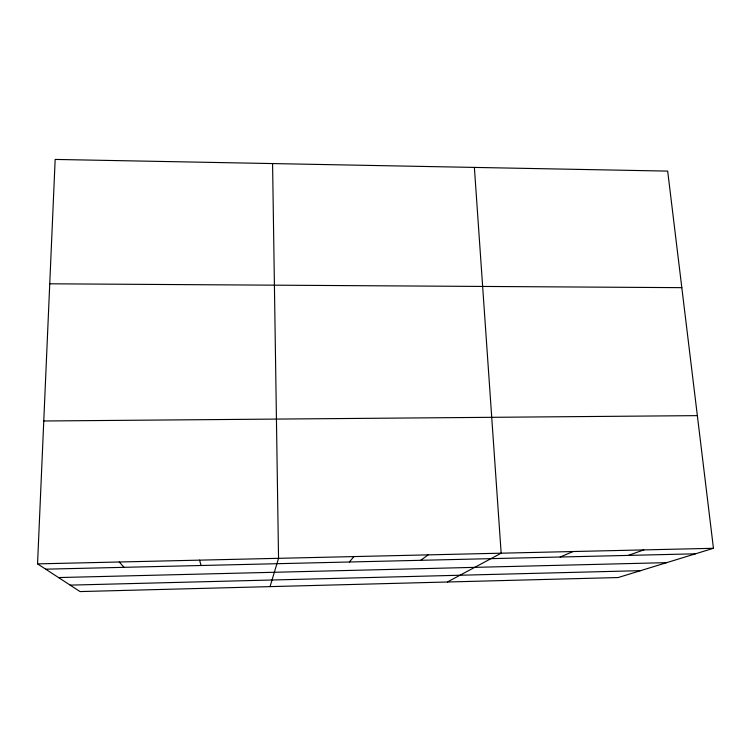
<?xml version="1.0" encoding="UTF-8"?>
<svg xmlns="http://www.w3.org/2000/svg" width="751" height="751" viewBox="0 0 751 751"><rect width="100%" height="100%" fill="white"/><g stroke="black" fill="none" stroke-linecap="round" stroke-linejoin="round"><path stroke-width="1.13" d="M37.55 563.879L55.161 159.428L667.677 171.097L713.45 548.296L618.139 577.547L80.038 591.572L37.55 563.879L713.45 548.296M270.041 586.615L278.537 558.322L272.575 163.577M349.375 561.992L353.937 556.585M420.71 560.312L428.136 554.876M447.38 581.997L501.161 553.187L474.379 167.417M560.162 557.017L573.032 551.534M628.315 555.402L643.785 549.901M58.55 577.566L666.691 562.649M70.134 585.123L640.594 570.657M45.67 569.174L695.454 553.816M43.774 420.992L697.35 415.632M49.744 283.803L681.824 287.652M119.24 561.992L124.009 567.315M199.559 560.143L201.08 565.494"/></g></svg>
